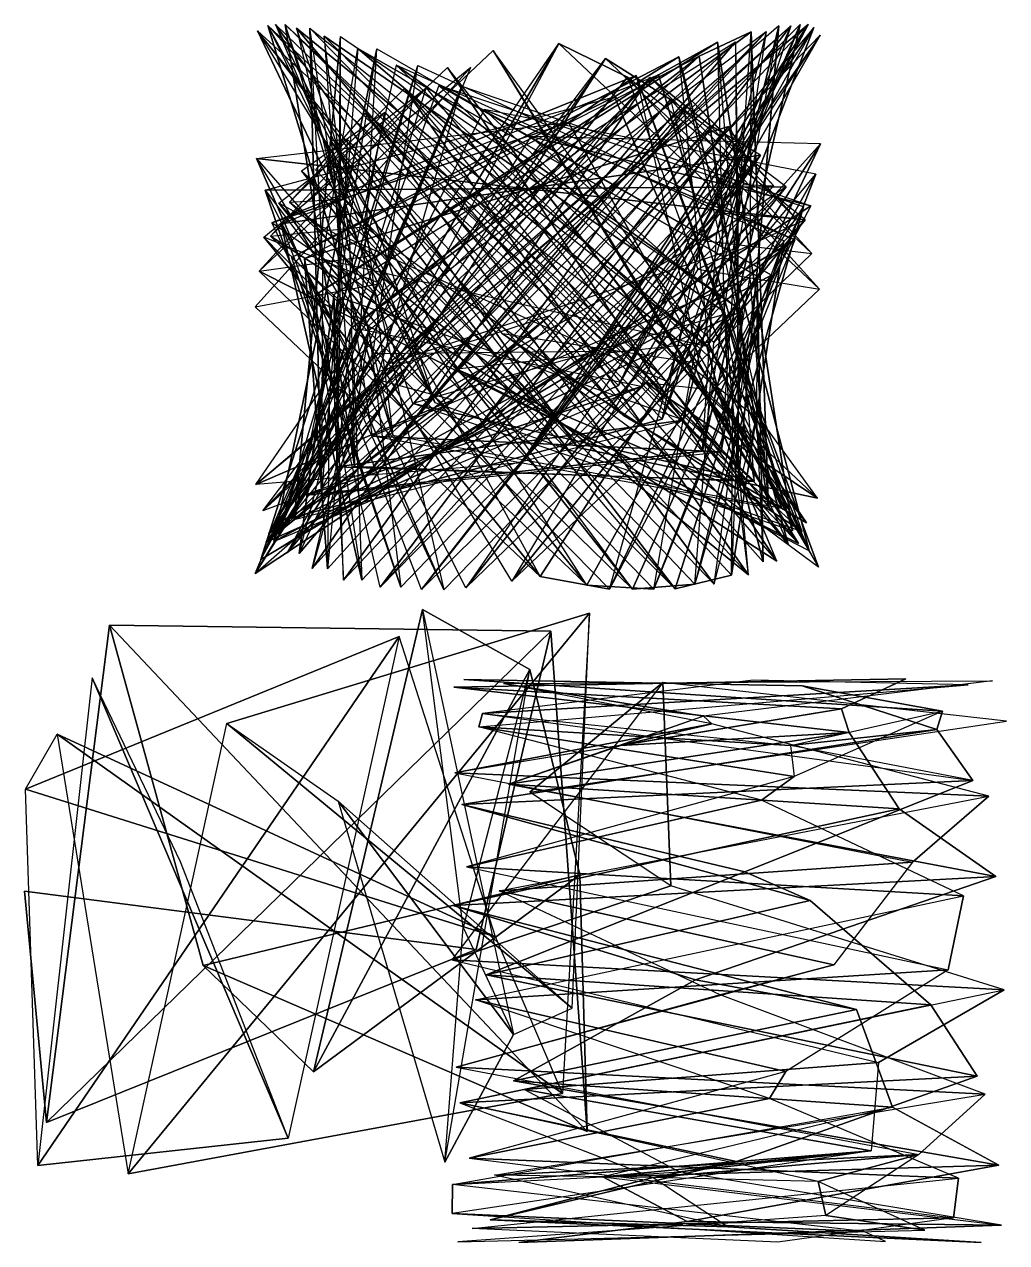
# Model space of a CAD drawing. Header units: metres. Extents: x -333 to 305, y -241 to 270.
# Drawn here: x 54.2 to 200.1, y 88.6 to 269.6 of the extents above; entities that cross this region are included whole.
import ezdxf

# ---------------------------------------------------------------- set-up
doc = ezdxf.new("R2010")
doc.units = ezdxf.units.M

msp = doc.modelspace()

# ---------------------------------------------------------------- linework, layer by layer
for p, q in [((125.24695, 223.6529, -400.6922), (88.848724, 268.68954, -399.6922)), ((88.848724, 268.68954, -399.6922), (136.39972, 206.74423, -398.6922)), ((118.414276, 218.40207, -380.6922), (90.348145, 269.4813, -379.6922)), ((90.348145, 269.4813, -379.6922), (143.20743, 211.51459, -378.6922)), ((146.40292, 216.3937, -397.6922), (91.4823, 269.6087, -398.6922)), ((91.4823, 269.6087, -398.6922), (115.19992, 213.44702, -399.6922)), ((111.91394, 213.29987, -360.6922), (92.95694, 269.60257, -359.6922)), ((92.95694, 269.60257, -359.6922), (149.66434, 216.54453, -358.6922)), ((152.62, 221.59366, -377.6922), (94.60513, 269.07703, -378.6922)), ((94.60513, 269.07703, -378.6922), (108.92865, 208.56897, -379.6922)), ((105.92905, 208.42856, -340.6922), (96.60297, 269.05106, -339.6922)), ((96.60297, 269.05106, -339.6922), (155.58856, 221.75232, -338.6922)), ((162.16754, 268.5258, -341.6922), (102.65332, 224.39499, -342.6922)), ((105.441376, 224.23517, -367.6922), (164.4068, 268.5621, -368.6922)), ((166.29779, 269.41068, -349.6922), (108.250916, 219.12823, -348.6922)), ((111.37506, 218.97382, -387.6922), (168.03937, 269.42725, -388.6922)), ((169.43607, 269.62616, -369.6922), (114.46417, 214.00162, -368.6922)), ((117.83682, 213.84888, -407.6922), (170.63351, 269.62222, -408.6922)), ((171.49728, 269.16873, -389.6922), (121.11777, 209.0928, -388.6922)), ((172.4245, 268.04572, -409.6922), (128.03128, 204.48041, -408.6922)), ((132.22421, 226.3074, -410.6922), (172.4245, 268.04572, -409.6922)), ((139.15314, 221.01389, -390.6922), (171.49728, 269.16873, -389.6922)), ((170.63351, 269.62222, -408.6922), (142.44846, 215.98367, -409.6922)), ((145.84222, 215.82605, -370.6922), (169.43607, 269.62616, -369.6922)), ((168.03937, 269.42725, -388.6922), (148.95343, 210.97229, -389.6922)), ((152.10544, 210.82996, -350.6922), (166.29779, 269.41068, -349.6922)), ((164.4068, 268.5621, -368.6922), (154.9455, 206.23972, -369.6922)), ((157.77289, 206.10193, -340.6922), (162.16754, 268.5258, -341.6922)), ((88.56995, 201.2608, -407.6922), (133.62003, 266.7772, -406.6922)), ((157.1665, 266.98566, -361.6922), (97.82489, 229.71118, -362.6922)), ((158.2273, 226.89288, -357.6922), (98.72229, 267.88208, -358.6922)), ((98.72229, 267.88208, -358.6922), (103.25308, 203.99408, -359.6922)), ((100.1998, 229.55362, -347.6922), (159.83624, 267.04053, -348.6922)), ((100.62164, 203.86386, -350.6922), (101.185455, 267.83667, -351.6922)), ((101.185455, 267.83667, -351.6922), (160.81967, 227.05063, -352.6922)), ((133.62003, 266.7772, -406.6922), (172.33148, 230.2951, -405.6922)), ((162.68463, 201.719, -360.6922), (157.1665, 266.98566, -361.6922)), ((159.83624, 267.04053, -348.6922), (160.26703, 201.84332, -349.6922)), ((123.86273, 265.73428, -396.6922), (89.057434, 232.9425, -395.6922)), ((89.61224, 197.34271, -387.6922), (140.5162, 264.53882, -386.6922)), ((151.4198, 264.81497, -381.6922), (93.89914, 234.99664, -382.6922)), ((95.79523, 234.83878, -343.6922), (154.45401, 264.8881, -342.6922)), ((96.13959, 199.67819, -370.6922), (106.57773, 265.97665, -371.6922)), ((103.71597, 266.04184, -338.6922), (98.33179, 199.79803, -339.6922)), ((163.06906, 232.20407, -337.6922), (103.71597, 266.04184, -338.6922)), ((106.57773, 265.97665, -371.6922), (165.21198, 232.3634, -372.6922)), ((172.00641, 199.24518, -397.6922), (123.86273, 265.73428, -396.6922)), ((140.5162, 264.53882, -386.6922), (171.17438, 235.56955, -385.6922)), ((166.70596, 197.7514, -380.6922), (151.4198, 264.81497, -381.6922)), ((154.45401, 264.8881, -342.6922), (164.7594, 197.86246, -341.6922)), ((120.529755, 263.2767, -415.6922), (88.47687, 227.63708, -415.6922)), ((89.75598, 238.00888, -414.6922), (120.529755, 263.2767, -415.6922)), ((117.08185, 263.195, -376.6922), (90.78302, 238.1629, -375.6922)), ((92.60458, 195.94437, -390.6922), (112.63071, 263.50568, -391.6922)), ((109.448364, 263.58615, -352.6922), (94.2959, 196.0481, -351.6922)), ((167.00784, 237.44208, -353.6922), (109.448364, 263.58615, -352.6922)), ((112.63071, 263.50568, -391.6922), (168.64401, 237.5954, -392.6922)), ((170.39368, 195.56177, -377.6922), (117.08185, 263.195, -376.6922)), ((143.78186, 261.80093, -405.6922), (90.52905, 194.0057, -406.6922)), ((145.1005, 262.05002, -401.6922), (90.98285, 240.15918, -402.6922)), ((91.78424, 193.9107, -367.6922), (147.13599, 261.7097, -366.6922)), ((92.34946, 240.0073, -363.6922), (148.40778, 262.13947, -362.6922)), ((170.20163, 240.56534, -404.6922), (143.78186, 261.80093, -405.6922)), ((169.72574, 194.26273, -400.6922), (145.1005, 262.05002, -401.6922)), ((147.13599, 261.7097, -366.6922), (168.89221, 240.71777, -365.6922)), ((148.40778, 262.13947, -362.6922), (168.30579, 194.3595, -361.6922)), ((89.95773, 244.97888, -383.6922), (141.86813, 258.83737, -382.6922)), ((90.12094, 192.71503, -410.6922), (119.17703, 260.453, -411.6922)), ((115.76306, 260.5544, -372.6922), (91.2619, 192.80435, -371.6922)), ((92.023254, 243.06512, -394.6922), (113.90613, 260.1886, -395.6922)), ((110.672424, 260.08624, -356.6922), (93.60599, 243.21649, -355.6922)), ((167.67743, 192.39334, -357.6922), (110.672424, 260.08624, -356.6922)), ((113.90613, 260.1886, -395.6922), (169.20633, 192.48288, -396.6922)), ((169.93631, 242.52295, -373.6922), (115.76306, 260.5544, -372.6922)), ((119.17703, 260.453, -411.6922), (171.02087, 242.67273, -412.6922)), ((141.86813, 258.83737, -382.6922), (170.8064, 191.38824, -381.6922)), ((150.2009, 258.4426, -385.6922), (93.23233, 191.09811, -386.6922)), ((95.02591, 191.01932, -347.6922), (153.29291, 258.3334, -346.6922)), ((167.39313, 245.50784, -384.6922), (150.2009, 258.4426, -385.6922)), ((153.29291, 258.3334, -346.6922), (165.54803, 245.65509, -345.6922)), ((122.48581, 256.99472, -392.6922), (89.31201, 190.11853, -391.6922)), ((95.35358, 247.87885, -374.6922), (107.7406, 256.57294, -375.6922)), ((104.80829, 256.45654, -336.6922), (97.44824, 248.0169, -335.6922)), ((163.93277, 189.7891, -337.6922), (104.80829, 256.45654, -336.6922)), ((107.7406, 256.57294, -375.6922), (165.97864, 189.85886, -376.6922)), ((171.77475, 247.36526, -393.6922), (122.48581, 256.99472, -392.6922)), ((88.68619, 249.67282, -403.6922), (135.01239, 255.03503, -402.6922)), ((156.0682, 254.58911, -365.6922), (96.96213, 188.7735, -366.6922)), ((99.24765, 188.71301, -343.6922), (158.82028, 254.46594, -344.6922)), ((135.01239, 255.03503, -402.6922), (172.19208, 188.99905, -401.6922)), ((163.56406, 250.16858, -364.6922), (156.0682, 254.58911, -365.6922)), ((158.82028, 254.46594, -344.6922), (161.23428, 250.30588, -345.6922)), ((129.42828, 252.96518, -412.6922), (88.50015, 188.0343, -411.6922)), ((99.65314, 252.36581, -354.6922), (102.20361, 252.49728, -355.6922)), ((159.26132, 187.79285, -353.6922), (99.65314, 252.36581, -354.6922)), ((102.20361, 252.49728, -355.6922), (161.7695, 187.84384, -356.6922)), ((172.47104, 251.89166, -413.6922), (129.42828, 252.96518, -412.6922)), ((130.82645, 187.6113, -414.6922), (172.47104, 251.89166, -413.6922)), ((161.23428, 250.30588, -345.6922), (101.62149, 187.0723, -346.6922)), ((104.33273, 187.03168, -363.6922), (163.56406, 250.16858, -364.6922)), ((126.63699, 186.88608, -404.6922), (88.68619, 249.67282, -403.6922)), ((97.44824, 248.0169, -335.6922), (156.69525, 186.46487, -336.6922)), ((153.79993, 186.4335, -373.6922), (95.35358, 247.87885, -374.6922)), ((137.7811, 186.32431, -394.6922), (171.77475, 247.36526, -393.6922)), ((119.7601, 185.92822, -384.6922), (89.95773, 244.97888, -383.6922)), ((165.54803, 245.65509, -345.6922), (107.07703, 186.02206, -344.6922)), ((110.140594, 186.00107, -383.6922), (167.39313, 245.50784, -384.6922)), ((147.68771, 185.73523, -393.6922), (92.023254, 243.06512, -394.6922)), ((93.60599, 243.21649, -355.6922), (150.89731, 185.74649, -354.6922)), ((171.02087, 242.67273, -412.6922), (141.1018, 185.70859, -413.6922)), ((144.53262, 185.6994, -374.6922), (169.93631, 242.52295, -373.6922)), ((90.98285, 240.15918, -402.6922), (116.51062, 185.63763, -403.6922)), ((113.17828, 185.63873, -364.6922), (92.34946, 240.0073, -363.6922)), ((168.89221, 240.71777, -365.6922), (113.17828, 185.63873, -364.6922)), ((116.51062, 185.63763, -403.6922), (170.20163, 240.56534, -404.6922)), ((141.1018, 185.70859, -413.6922), (89.75598, 238.00888, -414.6922)), ((90.78302, 238.1629, -375.6922), (144.53262, 185.6994, -374.6922)), ((168.64401, 237.5954, -392.6922), (147.68771, 185.73523, -393.6922)), ((150.89731, 185.74649, -354.6922), (167.00784, 237.44208, -353.6922)), ((171.17438, 235.56955, -385.6922), (119.7601, 185.92822, -384.6922)), ((93.89914, 234.99664, -382.6922), (110.140594, 186.00107, -383.6922)), ((107.07703, 186.02206, -344.6922), (95.79523, 234.83878, -343.6922)), ((89.057434, 232.9425, -395.6922), (137.7811, 186.32431, -394.6922)), ((165.21198, 232.3634, -372.6922), (153.79993, 186.4335, -373.6922)), ((156.69525, 186.46487, -336.6922), (163.06906, 232.20407, -337.6922)), ((172.33148, 230.2951, -405.6922), (126.63699, 186.88608, -404.6922)), ((97.82489, 229.71118, -362.6922), (104.33273, 187.03168, -363.6922)), ((101.62149, 187.0723, -346.6922), (100.1998, 229.55362, -347.6922)), ((88.47687, 227.63708, -415.6922), (130.82645, 187.6113, -414.6922)), ((88.50015, 188.0343, -411.6922), (132.22421, 226.3074, -410.6922)), ((161.7695, 187.84384, -356.6922), (158.2273, 226.89288, -357.6922)), ((160.81967, 227.05063, -352.6922), (159.26132, 187.79285, -353.6922)), ((96.96213, 188.7735, -366.6922), (105.441376, 224.23517, -367.6922)), ((102.65332, 224.39499, -342.6922), (99.24765, 188.71301, -343.6922)), ((172.19208, 188.99905, -401.6922), (125.24695, 223.6529, -400.6922)), ((89.31201, 190.11853, -391.6922), (139.15314, 221.01389, -390.6922)), ((165.97864, 189.85886, -376.6922), (152.62, 221.59366, -377.6922)), ((155.58856, 221.75232, -338.6922), (163.93277, 189.7891, -337.6922)), ((108.250916, 219.12823, -348.6922), (95.02591, 191.01932, -347.6922)), ((93.23233, 191.09811, -386.6922), (111.37506, 218.97382, -387.6922)), ((170.8064, 191.38824, -381.6922), (118.414276, 218.40207, -380.6922)), ((142.44846, 215.98367, -409.6922), (90.12094, 192.71503, -410.6922)), ((91.2619, 192.80435, -371.6922), (145.84222, 215.82605, -370.6922)), ((169.20633, 192.48288, -396.6922), (146.40292, 216.3937, -397.6922)), ((149.66434, 216.54453, -358.6922), (167.67743, 192.39334, -357.6922)), ((90.52905, 194.0057, -406.6922), (117.83682, 213.84888, -407.6922)), ((114.46417, 214.00162, -368.6922), (91.78424, 193.9107, -367.6922)), ((168.30579, 194.3595, -361.6922), (111.91394, 213.29987, -360.6922)), ((115.19992, 213.44702, -399.6922), (169.72574, 194.26273, -400.6922)), ((148.95343, 210.97229, -389.6922), (92.60458, 195.94437, -390.6922)), ((94.2959, 196.0481, -351.6922), (152.10544, 210.82996, -350.6922)), ((143.20743, 211.51459, -378.6922), (170.39368, 195.56177, -377.6922)), ((121.11777, 209.0928, -388.6922), (89.61224, 197.34271, -387.6922)), ((164.7594, 197.86246, -341.6922), (105.92905, 208.42856, -340.6922)), ((108.92865, 208.56897, -379.6922), (166.70596, 197.7514, -380.6922)), ((136.39972, 206.74423, -398.6922), (172.00641, 199.24518, -397.6922)), ((154.9455, 206.23972, -369.6922), (96.13959, 199.67819, -370.6922)), ((98.33179, 199.79803, -339.6922), (157.77289, 206.10193, -340.6922)), ((128.03128, 204.48041, -408.6922), (88.56995, 201.2608, -407.6922)), ((160.26703, 201.84332, -349.6922), (100.62164, 203.86386, -350.6922)), ((103.25308, 203.99408, -359.6922), (162.68463, 201.719, -360.6922)), ((97.1261, 114.01355, -391.6922), (113.33676, 182.70828, -385.6922)), ((113.33676, 182.70828, -385.6922), (126.86493, 119.56711, -379.6922)), ((138.15607, 182.13062, -367.6922), (134.1521, 110.80615, -361.6922)), ((135.59314, 123.4375, -373.6922), (138.15607, 182.13062, -367.6922)), ((57.483704, 106.472015, -409.6922), (66.82895, 180.34927, -403.6922)), ((66.82895, 180.34927, -403.6922), (80.77066, 129.81961, -397.6922)), ((132.41455, 179.4588, -405.6922), (121.334564, 132.17667, -411.6922)), ((137.82751, 105.13397, -399.6922), (132.41455, 179.4588, -405.6922)), ((109.88101, 178.65646, -349.6922), (93.41095, 104.15454, -343.6922)), ((124.208374, 134.082, -355.6922), (109.88101, 178.65646, -349.6922)), ((116.65723, 100.582886, -381.6922), (129.28061, 173.76776, -387.6922)), ((129.28061, 173.76776, -387.6922), (136.72516, 143.27277, -393.6922)), ((64.290344, 172.5303, -339.6922), (56.19629, 100.075714, -345.6922)), ((77.37924, 145.20352, -337.6922), (64.290344, 172.5303, -339.6922)), ((118.007904, 171.1549, -391.6922), (185.1507, 172.38266, -389.6922)), ((169.7362, 171.34286, -357.6922), (119.50549, 172.2976, -355.6922)), ((119.50549, 172.2976, -355.6922), (190.59778, 167.59186, -353.6922)), ((162.45792, 172.1997, -349.6922), (122.23901, 167.23444, -351.6922)), ((125.39957, 171.68057, -381.6922), (198.0174, 172.08887, -383.6922)), ((198.0174, 172.08887, -383.6922), (155.09671, 166.8656, -385.6922)), ((194.41742, 171.51782, -347.6922), (162.45792, 172.1997, -349.6922)), ((185.1507, 172.38266, -389.6922), (175.57434, 167.93808, -387.6922)), ((149.06226, 171.83041, -415.6922), (117.72061, 130.61801, -415.6922)), ((176.70544, 164.42224, -393.6922), (118.007904, 171.1549, -391.6922)), ((121.70032, 165.28134, -345.6922), (194.41742, 171.51782, -347.6922)), ((156.32065, 165.69598, -379.6922), (125.39957, 171.68057, -381.6922)), ((200.12164, 166.09686, -413.6922), (149.06226, 171.83041, -415.6922)), ((189.75201, 164.85806, -359.6922), (169.7362, 171.34286, -357.6922)), ((175.57434, 167.93808, -387.6922), (118.16922, 158.42563, -385.6922)), ((122.23901, 167.23444, -351.6922), (195.094, 157.29431, -353.6922)), ((155.09671, 166.8656, -385.6922), (126.122925, 156.71753, -387.6922)), ((190.59778, 167.59186, -353.6922), (168.53922, 157.86572, -351.6922)), ((69.59836, 98.85675, -363.6922), (84.28522, 165.7659, -369.6922)), ((84.28522, 165.7659, -369.6922), (100.833984, 154.19608, -375.6922)), ((119.16815, 153.72174, -361.6922), (189.75201, 164.85806, -359.6922)), ((163.68356, 154.33939, -343.6922), (121.70032, 165.28134, -345.6922)), ((129.2977, 155.548, -411.6922), (200.12164, 166.09686, -413.6922)), ((197.49622, 154.94958, -377.6922), (156.32065, 165.69598, -379.6922)), ((54.36145, 156.0156, -351.6922), (59.074707, 164.18057, -357.6922)), ((59.074707, 164.18057, -357.6922), (69.59836, 98.85675, -363.6922)), ((184.16238, 153.09848, -395.6922), (176.70544, 164.42224, -393.6922)), ((118.16922, 158.42563, -385.6922), (186.11777, 145.13696, -383.6922)), ((168.53922, 157.86572, -351.6922), (119.876526, 144.43723, -349.6922)), ((56.19629, 100.075714, -345.6922), (54.36145, 156.0156, -351.6922)), ((126.122925, 156.71753, -387.6922), (198.50574, 143.02866, -389.6922)), ((195.094, 157.29431, -353.6922), (161.23505, 143.73499, -355.6922)), ((100.833984, 154.19608, -375.6922), (116.65723, 100.582886, -381.6922)), ((124.708466, 140.8948, -375.6922), (197.49622, 154.94958, -377.6922)), ((150.25601, 141.61203, -409.6922), (129.2977, 155.548, -411.6922)), ((193.7113, 140.17188, -341.6922), (163.68356, 154.33939, -343.6922)), ((117.882324, 138.72137, -397.6922), (184.16238, 153.09848, -395.6922)), ((170.9259, 139.44849, -363.6922), (119.16815, 153.72174, -361.6922)), ((93.41095, 104.15454, -343.6922), (77.37924, 145.20352, -337.6922)), ((186.11777, 145.13696, -383.6922), (174.43085, 129.87537, -381.6922)), ((119.876526, 144.43723, -349.6922), (191.41626, 129.13297, -347.6922)), ((161.23505, 143.73499, -355.6922), (122.80856, 128.39227, -357.6922)), ((136.72516, 143.27277, -393.6922), (137.82751, 105.13397, -399.6922)), ((198.50574, 143.02866, -389.6922), (153.8818, 127.64975, -391.6922)), ((199.76984, 126.18555, -407.6922), (150.25601, 141.61203, -409.6922)), ((54.197174, 140.84555, -415.6922), (57.483704, 106.472015, -409.6922)), ((121.334564, 132.17667, -411.6922), (54.197174, 140.84555, -415.6922)), ((121.194244, 124.709015, -339.6922), (193.7113, 140.17188, -341.6922)), ((157.54495, 125.44647, -373.6922), (124.708466, 140.8948, -375.6922)), ((188.87875, 123.97592, -365.6922), (170.9259, 139.44849, -363.6922)), ((177.82199, 123.24399, -399.6922), (117.882324, 138.72137, -397.6922)), ((134.1521, 110.80615, -361.6922), (124.208374, 134.082, -355.6922)), ((117.72061, 130.61801, -415.6922), (181.07431, 115.40518, -413.6922)), ((80.77066, 129.81961, -397.6922), (97.1261, 114.01355, -391.6922)), ((174.43085, 129.87537, -381.6922), (118.36624, 114.71582, -379.6922)), ((191.41626, 129.13297, -347.6922), (167.3334, 114.030365, -345.6922)), ((122.80856, 128.39227, -357.6922), (195.74164, 113.35184, -359.6922)), ((153.8818, 127.64975, -391.6922), (126.87506, 112.67871, -393.6922)), ((128.45972, 111.35626, -405.6922), (199.76984, 126.18555, -407.6922)), ((196.94385, 110.70044, -371.6922), (157.54495, 125.44647, -373.6922)), ((118.865814, 109.40546, -367.6922), (188.87875, 123.97592, -365.6922)), ((164.90579, 110.05084, -337.6922), (121.194244, 124.709015, -339.6922)), ((126.86493, 119.56711, -379.6922), (135.59314, 123.4375, -373.6922)), ((183.1529, 108.768616, -401.6922), (177.82199, 123.24399, -399.6922)), ((118.36624, 114.71582, -379.6922), (187.06271, 101.71484, -377.6922)), ((181.07431, 115.40518, -413.6922), (180.00726, 102.25836, -411.6922)), ((167.3334, 114.030365, -345.6922), (120.283325, 101.18143, -343.6922)), ((126.87506, 112.67871, -393.6922), (198.96088, 100.13968, -395.6922)), ((195.74164, 113.35184, -359.6922), (160.00577, 100.65811, -361.6922)), ((124.0444, 98.659424, -369.6922), (196.94385, 110.70044, -371.6922)), ((151.45789, 99.147125, -403.6922), (128.45972, 111.35626, -405.6922)), ((117.79248, 97.259796, -403.6922), (183.1529, 108.768616, -401.6922)), ((172.10474, 97.71582, -369.6922), (118.865814, 109.40546, -367.6922)), ((192.97455, 98.18338, -335.6922), (164.90579, 110.05084, -337.6922)), ((180.00726, 102.25836, -411.6922), (117.73859, 92.96295, -409.6922)), ((187.06271, 101.71484, -377.6922), (173.27298, 92.63977, -375.6922)), ((120.283325, 101.18143, -343.6922), (192.20935, 92.32858, -341.6922)), ((160.00577, 100.65811, -361.6922), (123.41092, 92.02988, -363.6922)), ((198.96088, 100.13968, -395.6922), (152.66681, 91.74222, -397.6922)), ((120.72214, 90.72043, -337.6922), (192.97455, 98.18338, -335.6922)), ((158.77368, 90.95953, -367.6922), (124.0444, 98.659424, -369.6922)), ((199.38232, 91.20978, -401.6922), (151.45789, 99.147125, -403.6922)), ((178.92276, 90.28168, -405.6922), (117.79248, 97.259796, -403.6922)), ((187.98328, 90.495026, -371.6922), (172.10474, 97.71582, -369.6922)), ((117.73859, 92.96295, -409.6922), (182.12308, 88.78143, -407.6922)), ((173.27298, 92.63977, -375.6922), (118.598206, 88.722595, -373.6922)), ((192.20935, 92.32858, -341.6922), (166.12106, 88.6767, -339.6922)), ((166.12106, 88.6767, -339.6922), (120.72214, 90.72043, -337.6922)), ((123.41092, 92.02988, -363.6922), (196.35846, 88.64404, -365.6922)), ((152.66681, 91.74222, -397.6922), (127.65866, 88.62448, -399.6922)), ((127.65866, 88.62448, -399.6922), (199.38232, 91.20978, -401.6922)), ((196.35846, 88.64404, -365.6922), (158.77368, 90.95953, -367.6922)), ((118.598206, 88.722595, -373.6922), (187.98328, 90.495026, -371.6922)), ((182.12308, 88.78143, -407.6922), (178.92276, 90.28168, -405.6922))]:
    msp.add_line(p, q)
for points in [[(88.56995, 201.2608, -407.6922), (170.63351, 269.62222, -408.6922), (128.03128, 204.48041, -408.6922), (128.03139, 204.48051, -408.6921)], [(170.63351, 269.62222, -408.6922), (88.56995, 201.2608, -407.6922), (117.83682, 213.84888, -407.6922), (117.83692, 213.84898, -407.6921)], [(106.43048, 239.99905, -399.32245), (115.19992, 213.44702, -399.6922), (88.848724, 268.68954, -399.6922), (88.84882, 268.68964, -399.6921)], [(88.848724, 268.68954, -399.6922), (169.72574, 194.26273, -400.6922), (125.24695, 223.6529, -400.6922), (125.24705, 223.653, -400.6921)], [(169.72574, 194.26273, -400.6922), (88.848724, 268.68954, -399.6922), (115.19992, 213.44702, -399.6922), (115.20002, 213.44713, -399.6921)], [(89.61224, 197.34271, -387.6922), (168.03937, 269.42725, -388.6922), (121.11777, 209.0928, -388.6922), (121.11787, 209.09291, -388.6921)], [(168.03937, 269.42725, -388.6922), (89.61224, 197.34271, -387.6922), (111.37506, 218.97382, -387.6922), (111.37516, 218.97392, -387.6921)], [(104.967255, 239.37659, -379.41562), (108.92865, 208.56897, -379.6922), (90.348145, 269.4813, -379.6922), (90.34824, 269.48138, -379.6921)], [(90.348145, 269.4813, -379.6922), (166.70596, 197.7514, -380.6922), (118.414276, 218.40207, -380.6922), (118.414375, 218.40218, -380.6921)], [(166.70596, 197.7514, -380.6922), (90.348145, 269.4813, -379.6922), (108.92865, 208.56897, -379.6922), (108.92875, 208.56908, -379.6921)], [(146.40292, 216.3937, -397.6922), (136.39972, 206.74423, -398.6922), (91.4823, 269.6087, -398.6922), (91.4824, 269.6088, -398.6921)], [(106.43048, 239.99905, -399.32245), (91.4823, 269.6087, -398.6922), (136.39972, 206.74423, -398.6922), (136.39983, 206.74434, -398.6921)], [(91.78424, 193.9107, -367.6922), (164.4068, 268.5621, -368.6922), (114.46417, 214.00162, -368.6922), (114.46427, 214.00172, -368.6921)], [(164.4068, 268.5621, -368.6922), (91.78424, 193.9107, -367.6922), (105.441376, 224.23517, -367.6922), (105.441475, 224.23528, -367.6921)], [(102.4913, 237.70874, -359.52408), (103.25308, 203.99408, -359.6922), (92.95694, 269.60257, -359.6922), (92.95704, 269.60266, -359.6921)], [(92.95694, 269.60257, -359.6922), (162.68463, 201.719, -360.6922), (111.91394, 213.29987, -360.6922), (111.91404, 213.29997, -360.6921)], [(162.68463, 201.719, -360.6922), (92.95694, 269.60257, -359.6922), (103.25308, 203.99408, -359.6922), (103.25318, 203.99419, -359.6921)], [(152.62, 221.59366, -377.6922), (143.20743, 211.51459, -378.6922), (94.60513, 269.07703, -378.6922), (94.60523, 269.07712, -378.6921)], [(104.967255, 239.37659, -379.41562), (94.60513, 269.07703, -378.6922), (143.20743, 211.51459, -378.6922), (143.20753, 211.5147, -378.6921)], [(98.50546, 234.73007, -339.65994), (98.33179, 199.79803, -339.6922), (96.60297, 269.05106, -339.6922), (96.603065, 269.05115, -339.6921)], [(96.60297, 269.05106, -339.6922), (157.77289, 206.10193, -340.6922), (105.92905, 208.42856, -340.6922), (105.929146, 208.42867, -340.6921)], [(157.77289, 206.10193, -340.6922), (96.60297, 269.05106, -339.6922), (98.33179, 199.79803, -339.6922), (98.33189, 199.79814, -339.6921)], [(162.16754, 268.5258, -341.6922), (154.45401, 264.8881, -342.6922), (102.65332, 224.39499, -342.6922), (102.65342, 224.3951, -342.6921)], [(157.07327, 238.6861, -369.46732), (114.46417, 214.00162, -368.6922), (164.4068, 268.5621, -368.6922), (164.4069, 268.5622, -368.6921)], [(155.14746, 239.8075, -389.36768), (121.11777, 209.0928, -388.6922), (168.03937, 269.42725, -388.6922), (168.03947, 269.42734, -388.6921)], [(154.08936, 239.96472, -409.27917), (128.03128, 204.48041, -408.6922), (170.63351, 269.62222, -408.6922), (170.63362, 269.6223, -408.6921)], [(132.22421, 226.3074, -410.6922), (142.44846, 215.98367, -409.6922), (172.4245, 268.04572, -409.6922), (172.4246, 268.0458, -409.6921)], [(139.15314, 221.01389, -390.6922), (148.95343, 210.97229, -389.6922), (171.49728, 269.16873, -389.6922), (171.49739, 269.16882, -389.6921)], [(154.08936, 239.96472, -409.27917), (172.4245, 268.04572, -409.6922), (142.44846, 215.98367, -409.6922), (142.44856, 215.98378, -409.6921)], [(145.84222, 215.82605, -370.6922), (154.9455, 206.23972, -369.6922), (169.43607, 269.62616, -369.6922), (169.43617, 269.62625, -369.6921)], [(155.14746, 239.8075, -389.36768), (171.49728, 269.16873, -389.6922), (148.95343, 210.97229, -389.6922), (148.95354, 210.9724, -389.6921)], [(152.10544, 210.82996, -350.6922), (160.26703, 201.84332, -349.6922), (166.29779, 269.41068, -349.6922), (166.2979, 269.41077, -349.6921)], [(154.45401, 264.8881, -342.6922), (162.16754, 268.5258, -341.6922), (164.7594, 197.86246, -341.6922), (164.7595, 197.86256, -341.6921)], [(157.07327, 238.6861, -369.46732), (169.43607, 269.62616, -369.6922), (154.9455, 206.23972, -369.6922), (154.9456, 206.23982, -369.6921)], [(160.22195, 236.4076, -349.58752), (166.29779, 269.41068, -349.6922), (160.26703, 201.84332, -349.6922), (160.26714, 201.84343, -349.6921)], [(161.95828, 231.95956, -341.6446), (164.7594, 197.86246, -341.6922), (162.16754, 268.5258, -341.6922), (162.16765, 268.52588, -341.6921)], [(106.791534, 216.79166, -407.28772), (90.52905, 194.0057, -406.6922), (133.62003, 266.7772, -406.6922), (133.62013, 266.77728, -406.6921)], [(143.78186, 261.80093, -405.6922), (133.62003, 266.7772, -406.6922), (90.52905, 194.0057, -406.6922), (90.52915, 194.00581, -406.6921)], [(160.81967, 227.05063, -352.6922), (94.2959, 196.0481, -351.6922), (101.185455, 267.83667, -351.6922), (101.185555, 267.83676, -351.6921)], [(101.1189, 229.03949, -351.57416), (101.185455, 267.83667, -351.6922), (94.2959, 196.0481, -351.6922), (94.296, 196.0482, -351.6921)], [(95.02591, 191.01932, -347.6922), (159.83624, 267.04053, -348.6922), (108.250916, 219.12823, -348.6922), (108.251015, 219.12834, -348.6921)], [(159.83624, 267.04053, -348.6922), (95.02591, 191.01932, -347.6922), (100.1998, 229.55362, -347.6922), (100.1999, 229.55373, -347.6921)], [(157.1665, 266.98566, -361.6922), (148.40778, 262.13947, -362.6922), (97.82489, 229.71118, -362.6922), (97.82499, 229.71129, -362.6921)], [(158.2273, 226.89288, -357.6922), (149.66434, 216.54453, -358.6922), (98.72229, 267.88208, -358.6922), (98.72239, 267.88217, -358.6921)], [(102.4913, 237.70874, -359.52408), (98.72229, 267.88208, -358.6922), (149.66434, 216.54453, -358.6922), (149.66444, 216.54463, -358.6921)], [(160.22195, 236.4076, -349.58752), (108.250916, 219.12823, -348.6922), (159.83624, 267.04053, -348.6922), (159.83635, 267.04062, -348.6921)], [(133.62003, 266.7772, -406.6922), (143.78186, 261.80093, -405.6922), (172.33148, 230.2951, -405.6922), (172.33159, 230.29521, -405.6921)], [(148.40778, 262.13947, -362.6922), (157.1665, 266.98566, -361.6922), (168.30579, 194.3595, -361.6922), (168.3059, 194.3596, -361.6921)], [(158.15936, 226.50491, -361.51227), (168.30579, 194.3595, -361.6922), (157.1665, 266.98566, -361.6922), (157.16661, 266.98575, -361.6921)], [(89.057434, 232.9425, -395.6922), (169.20633, 192.48288, -396.6922), (123.86273, 265.73428, -396.6922), (123.86283, 265.73438, -396.6921)], [(165.21198, 232.3634, -372.6922), (91.2619, 192.80435, -371.6922), (106.57773, 265.97665, -371.6922), (106.57783, 265.97675, -371.6921)], [(104.1189, 224.29333, -371.45663), (106.57773, 265.97665, -371.6922), (91.2619, 192.80435, -371.6922), (91.262, 192.80446, -371.6921)], [(105.65668, 214.35498, -387.377), (93.23233, 191.09811, -386.6922), (140.5162, 264.53882, -386.6922), (140.51631, 264.5389, -386.6921)], [(150.2009, 258.4426, -385.6922), (140.5162, 264.53882, -386.6922), (93.23233, 191.09811, -386.6922), (93.23243, 191.09822, -386.6921)], [(151.4198, 264.81497, -381.6922), (141.86813, 258.83737, -382.6922), (93.89914, 234.99664, -382.6922), (93.89924, 234.99675, -382.6921)], [(98.50546, 234.73007, -339.65994), (103.71597, 266.04184, -338.6922), (155.58856, 221.75232, -338.6922), (155.58867, 221.75243, -338.6921)], [(99.46045, 213.82947, -343.6297), (102.65332, 224.39499, -342.6922), (154.45401, 264.8881, -342.6922), (154.45412, 264.88818, -342.6921)], [(163.06906, 232.20407, -337.6922), (155.58856, 221.75232, -338.6922), (103.71597, 266.04184, -338.6922), (103.71607, 266.04193, -338.6921)], [(154.63226, 215.50229, -397.33133), (123.86273, 265.73428, -396.6922), (169.20633, 192.48288, -396.6922), (169.20644, 192.48299, -396.6921)], [(140.5162, 264.53882, -386.6922), (150.2009, 258.4426, -385.6922), (171.17438, 235.56955, -385.6922), (171.17448, 235.56966, -385.6921)], [(141.86813, 258.83737, -382.6922), (151.4198, 264.81497, -381.6922), (170.8064, 191.38824, -381.6922), (170.8065, 191.38835, -381.6921)], [(155.79858, 222.36545, -381.40576), (170.8064, 191.38824, -381.6922), (151.4198, 264.81497, -381.6922), (151.4199, 264.81506, -381.6921)], [(107.040375, 231.14648, -415.25385), (120.529755, 263.2767, -415.6922), (88.47687, 227.63708, -415.6922), (88.47697, 227.63719, -415.6921)], [(168.64401, 237.5954, -392.6922), (89.31201, 190.11853, -391.6922), (112.63071, 263.50568, -391.6922), (112.630806, 263.50577, -391.6921)], [(105.94684, 220.69333, -391.35843), (112.63071, 263.50568, -391.6922), (89.31201, 190.11853, -391.6922), (89.31211, 190.11864, -391.6921)], [(90.78302, 238.1629, -375.6922), (165.97864, 189.85886, -376.6922), (117.08185, 263.195, -376.6922), (117.08195, 263.1951, -376.6921)], [(94.2959, 196.0481, -351.6922), (160.81967, 227.05063, -352.6922), (109.448364, 263.58615, -352.6922), (109.44846, 263.58624, -352.6921)], [(159.46552, 216.90244, -353.56116), (109.448364, 263.58615, -352.6922), (160.81967, 227.05063, -352.6922), (160.81978, 227.05074, -352.6921)], [(156.18127, 213.3628, -377.4256), (117.08185, 263.195, -376.6922), (165.97864, 189.85886, -376.6922), (165.97874, 189.85896, -376.6921)], [(145.1005, 262.05002, -401.6922), (135.01239, 255.03503, -402.6922), (90.98285, 240.15918, -402.6922), (90.98295, 240.15929, -402.6921)], [(103.62717, 212.53235, -367.47824), (96.96213, 188.7735, -366.6922), (147.13599, 261.7097, -366.6922), (147.1361, 261.70978, -366.6921)], [(156.0682, 254.58911, -365.6922), (147.13599, 261.7097, -366.6922), (96.96213, 188.7735, -366.6922), (96.96223, 188.7736, -366.6921)], [(103.08627, 219.72617, -363.50067), (97.82489, 229.71118, -362.6922), (148.40778, 262.13947, -362.6922), (148.40788, 262.13956, -362.6921)], [(135.01239, 255.03503, -402.6922), (145.1005, 262.05002, -401.6922), (172.19208, 188.99905, -401.6922), (172.19218, 188.99916, -401.6921)], [(154.24127, 233.2518, -405.2963), (172.33148, 230.2951, -405.6922), (143.78186, 261.80093, -405.6922), (143.78197, 261.80103, -405.6921)], [(154.4219, 219.25351, -401.31366), (172.19208, 188.99905, -401.6922), (145.1005, 262.05002, -401.6922), (145.1006, 262.0501, -401.6921)], [(147.13599, 261.7097, -366.6922), (156.0682, 254.58911, -365.6922), (168.89221, 240.71777, -365.6922), (168.89232, 240.71788, -365.6921)], [(171.02087, 242.67273, -412.6922), (88.50015, 188.0343, -411.6922), (119.17703, 260.453, -411.6922), (119.17713, 260.4531, -411.6921)], [(106.92987, 218.03394, -411.2707), (119.17703, 260.453, -411.6922), (88.50015, 188.0343, -411.6922), (88.50025, 188.03441, -411.6921)], [(169.20633, 192.48288, -396.6922), (89.057434, 232.9425, -395.6922), (113.90613, 260.1886, -395.6922), (113.90623, 260.1887, -395.6921)], [(106.204834, 235.34918, -395.34027), (113.90613, 260.1886, -395.6922), (89.057434, 232.9425, -395.6922), (89.05753, 232.94261, -395.6921)], [(91.2619, 192.80435, -371.6922), (165.21198, 232.3634, -372.6922), (115.76306, 260.5544, -372.6922), (115.76316, 260.5545, -372.6921)], [(93.60599, 243.21649, -355.6922), (161.7695, 187.84384, -356.6922), (110.672424, 260.08624, -356.6922), (110.67252, 260.08633, -356.6921)], [(105.33075, 224.79694, -383.39606), (93.89914, 234.99664, -382.6922), (141.86813, 258.83737, -382.6922), (141.86824, 258.83746, -382.6921)], [(158.78015, 211.87848, -357.53613), (110.672424, 260.08624, -356.6922), (161.7695, 187.84384, -356.6922), (161.7696, 187.84395, -356.6921)], [(156.6077, 222.34665, -373.44617), (115.76306, 260.5544, -372.6922), (165.21198, 232.3634, -372.6922), (165.21208, 232.36351, -372.6921)], [(100.32919, 211.41656, -347.6012), (101.62149, 187.0723, -346.6922), (153.29291, 258.3334, -346.6922), (153.29301, 258.3335, -346.6921)], [(161.23428, 250.30588, -345.6922), (153.29291, 258.3334, -346.6922), (101.62149, 187.0723, -346.6922), (101.62159, 187.0724, -346.6921)], [(155.45667, 237.4411, -385.3865), (171.17438, 235.56955, -385.6922), (150.2009, 258.4426, -385.6922), (150.201, 258.4427, -385.6921)], [(153.29291, 258.3334, -346.6922), (161.23428, 250.30588, -345.6922), (165.54803, 245.65509, -345.6922), (165.54814, 245.6552, -345.6921)], [(89.31201, 190.11853, -391.6922), (168.64401, 237.5954, -392.6922), (122.48581, 256.99472, -392.6922), (122.48591, 256.9948, -392.6921)], [(165.97864, 189.85886, -376.6922), (90.78302, 238.1629, -375.6922), (107.7406, 256.57294, -375.6922), (107.7407, 256.57303, -375.6921)], [(104.564545, 239.52744, -375.4358), (107.7406, 256.57294, -375.6922), (90.78302, 238.1629, -375.6922), (90.78312, 238.16301, -375.6921)], [(156.69525, 186.46487, -336.6922), (104.80829, 256.45654, -336.6922), (97.44824, 248.0169, -335.6922), (97.44834, 248.01701, -335.6921)], [(156.69525, 186.46487, -336.6922), (162.96472, 211.16794, -337.67584), (104.80829, 256.45654, -336.6922), (104.80839, 256.45663, -336.6921)], [(154.87363, 227.09262, -393.3493), (122.48581, 256.99472, -392.6922), (168.64401, 237.5954, -392.6922), (168.64412, 237.5955, -392.6921)], [(106.62537, 229.24979, -403.30496), (90.98285, 240.15918, -402.6922), (135.01239, 255.03503, -402.6922), (135.0125, 255.03514, -402.6921)], [(95.79523, 234.83878, -343.6922), (158.82028, 254.46594, -344.6922), (107.07703, 186.02206, -344.6922), (107.077126, 186.02217, -344.6921)], [(158.82028, 254.46594, -344.6922), (95.79523, 234.83878, -343.6922), (99.24765, 188.71301, -343.6922), (99.24775, 188.71312, -343.6921)], [(161.04852, 245.84607, -345.61523), (107.07703, 186.02206, -344.6922), (158.82028, 254.46594, -344.6922), (158.82039, 254.46605, -344.6921)], [(157.58896, 241.6178, -365.48932), (168.89221, 240.71777, -365.6922), (156.0682, 254.58911, -365.6922), (156.06831, 254.58922, -365.6921)], [(88.50015, 188.0343, -411.6922), (171.02087, 242.67273, -412.6922), (129.42828, 252.96518, -412.6922), (129.42839, 252.96529, -412.6921)], [(161.7695, 187.84384, -356.6922), (93.60599, 243.21649, -355.6922), (102.20361, 252.49728, -355.6922), (102.20371, 252.49739, -355.6921)], [(101.83719, 243.71902, -355.54852), (102.20361, 252.49728, -355.6922), (93.60599, 243.21649, -355.6922), (93.60609, 243.2166, -355.6921)], [(159.26132, 187.79285, -353.6922), (150.89731, 185.74649, -354.6922), (99.65314, 252.36581, -354.6922), (99.65324, 252.36592, -354.6921)], [(101.83719, 243.71902, -355.54852), (99.65314, 252.36581, -354.6922), (150.89731, 185.74649, -354.6922), (150.89742, 185.7466, -354.6921)], [(153.96524, 231.27652, -413.26227), (129.42828, 252.96518, -412.6922), (171.02087, 242.67273, -412.6922), (171.02098, 242.67284, -412.6921)], [(130.82645, 187.6113, -414.6922), (141.1018, 185.70859, -413.6922), (172.47104, 251.89166, -413.6922), (172.47115, 251.89177, -413.6921)], [(153.96524, 231.27652, -413.26227), (172.47104, 251.89166, -413.6922), (141.1018, 185.70859, -413.6922), (141.10191, 185.7087, -413.6921)], [(92.34946, 240.0073, -363.6922), (163.56406, 250.16858, -364.6922), (113.17828, 185.63873, -364.6922), (113.17838, 185.63884, -364.6921)], [(163.56406, 250.16858, -364.6922), (92.34946, 240.0073, -363.6922), (104.33273, 187.03168, -363.6922), (104.33283, 187.03178, -363.6921)], [(157.58896, 241.6178, -365.48932), (113.17828, 185.63873, -364.6922), (163.56406, 250.16858, -364.6922), (163.56416, 250.16869, -364.6921)], [(161.04852, 245.84607, -345.61523), (165.54803, 245.65509, -345.6922), (161.23428, 250.30588, -345.6922), (161.23439, 250.30598, -345.6921)], [(106.62537, 229.24979, -403.30496), (116.51062, 185.63763, -403.6922), (88.68619, 249.67282, -403.6922), (88.68629, 249.67293, -403.6921)], [(88.68619, 249.67282, -403.6922), (170.20163, 240.56534, -404.6922), (126.63699, 186.88608, -404.6922), (126.63709, 186.88618, -404.6921)], [(170.20163, 240.56534, -404.6922), (88.68619, 249.67282, -403.6922), (116.51062, 185.63763, -403.6922), (116.51072, 185.63774, -403.6921)], [(153.79993, 186.4335, -373.6922), (144.53262, 185.6994, -374.6922), (95.35358, 247.87885, -374.6922), (95.353676, 247.87895, -374.6921)], [(104.564545, 239.52744, -375.4358), (95.35358, 247.87885, -374.6922), (144.53262, 185.6994, -374.6922), (144.53273, 185.69951, -374.6921)], [(137.7811, 186.32431, -394.6922), (147.68771, 185.73523, -393.6922), (171.77475, 247.36526, -393.6922), (171.77486, 247.36537, -393.6921)], [(154.87363, 227.09262, -393.3493), (171.77475, 247.36526, -393.6922), (147.68771, 185.73523, -393.6922), (147.68782, 185.73534, -393.6921)], [(89.95773, 244.97888, -383.6922), (167.39313, 245.50784, -384.6922), (119.7601, 185.92822, -384.6922), (119.7602, 185.92833, -384.6921)], [(167.39313, 245.50784, -384.6922), (89.95773, 244.97888, -383.6922), (110.140594, 186.00107, -383.6922), (110.14069, 186.00117, -383.6921)], [(105.33075, 224.79694, -383.39606), (110.140594, 186.00107, -383.6922), (89.95773, 244.97888, -383.6922), (89.95783, 244.97899, -383.6921)], [(155.45667, 237.4411, -385.3865), (119.7601, 185.92822, -384.6922), (167.39313, 245.50784, -384.6922), (167.39323, 245.50795, -384.6921)], [(147.68771, 185.73523, -393.6922), (137.7811, 186.32431, -394.6922), (92.023254, 243.06512, -394.6922), (92.02335, 243.06523, -394.6921)], [(106.204834, 235.34918, -395.34027), (92.023254, 243.06512, -394.6922), (137.7811, 186.32431, -394.6922), (137.7812, 186.32442, -394.6921)], [(144.53262, 185.6994, -374.6922), (153.79993, 186.4335, -373.6922), (169.93631, 242.52295, -373.6922), (169.93642, 242.52306, -373.6921)], [(156.6077, 222.34665, -373.44617), (169.93631, 242.52295, -373.6922), (153.79993, 186.4335, -373.6922), (153.80003, 186.43361, -373.6921)], [(103.08627, 219.72617, -363.50067), (104.33273, 187.03168, -363.6922), (92.34946, 240.0073, -363.6922), (92.349556, 240.0074, -363.6921)], [(154.24127, 233.2518, -405.2963), (126.63699, 186.88608, -404.6922), (170.20163, 240.56534, -404.6922), (170.20174, 240.56544, -404.6921)], [(141.1018, 185.70859, -413.6922), (130.82645, 187.6113, -414.6922), (89.75598, 238.00888, -414.6922), (89.75608, 238.00899, -414.6921)], [(107.040375, 231.14648, -415.25385), (89.75598, 238.00888, -414.6922), (130.82645, 187.6113, -414.6922), (130.82655, 187.6114, -414.6921)], [(150.89731, 185.74649, -354.6922), (159.26132, 187.79285, -353.6922), (167.00784, 237.44208, -353.6922), (167.00795, 237.44218, -353.6921)], [(159.46552, 216.90244, -353.56116), (167.00784, 237.44208, -353.6922), (159.26132, 187.79285, -353.6922), (159.26143, 187.79295, -353.6921)], [(99.46045, 213.82947, -343.6297), (99.24765, 188.71301, -343.6922), (95.79523, 234.83878, -343.6922), (95.79533, 234.83888, -343.6921)], [(161.95828, 231.95956, -341.6446), (105.92905, 208.42856, -340.6922), (157.77289, 206.10193, -340.6922), (157.773, 206.10204, -340.6921)], [(155.58856, 221.75232, -338.6922), (163.06906, 232.20407, -337.6922), (163.93277, 189.7891, -337.6922), (163.93288, 189.7892, -337.6921)], [(162.96472, 211.16794, -337.67584), (163.93277, 189.7891, -337.6922), (163.06906, 232.20407, -337.6922), (163.06917, 232.20418, -337.6921)], [(100.32919, 211.41656, -347.6012), (100.1998, 229.55362, -347.6922), (95.02591, 191.01932, -347.6922), (95.02601, 191.01942, -347.6921)], [(101.1189, 229.03949, -351.57416), (100.62164, 203.86386, -350.6922), (152.10544, 210.82996, -350.6922), (152.10555, 210.83006, -350.6921)], [(106.92987, 218.03394, -411.2707), (90.12094, 192.71503, -410.6922), (132.22421, 226.3074, -410.6922), (132.22432, 226.30751, -410.6921)], [(142.44846, 215.98367, -409.6922), (132.22421, 226.3074, -410.6922), (90.12094, 192.71503, -410.6922), (90.12104, 192.71513, -410.6921)], [(158.15936, 226.50491, -361.51227), (111.91394, 213.29987, -360.6922), (162.68463, 201.719, -360.6922), (162.68474, 201.7191, -360.6921)], [(149.66434, 216.54453, -358.6922), (158.2273, 226.89288, -357.6922), (167.67743, 192.39334, -357.6922), (167.67754, 192.39345, -357.6921)], [(158.78015, 211.87848, -357.53613), (167.67743, 192.39334, -357.6922), (158.2273, 226.89288, -357.6922), (158.2274, 226.89299, -357.6921)], [(103.62717, 212.53235, -367.47824), (105.441376, 224.23517, -367.6922), (91.78424, 193.9107, -367.6922), (91.78434, 193.91081, -367.6921)], [(104.1189, 224.29333, -371.45663), (96.13959, 199.67819, -370.6922), (145.84222, 215.82605, -370.6922), (145.84233, 215.82616, -370.6921)], [(154.4219, 219.25351, -401.31366), (125.24695, 223.6529, -400.6922), (169.72574, 194.26273, -400.6922), (169.72585, 194.26283, -400.6921)], [(105.94684, 220.69333, -391.35843), (92.60458, 195.94437, -390.6922), (139.15314, 221.01389, -390.6922), (139.15324, 221.01399, -390.6921)], [(148.95343, 210.97229, -389.6922), (139.15314, 221.01389, -390.6922), (92.60458, 195.94437, -390.6922), (92.60468, 195.94447, -390.6921)], [(155.79858, 222.36545, -381.40576), (118.414276, 218.40207, -380.6922), (166.70596, 197.7514, -380.6922), (166.70607, 197.75151, -380.6921)], [(143.20743, 211.51459, -378.6922), (152.62, 221.59366, -377.6922), (170.39368, 195.56177, -377.6922), (170.39378, 195.56187, -377.6921)], [(156.18127, 213.3628, -377.4256), (170.39368, 195.56177, -377.6922), (152.62, 221.59366, -377.6922), (152.6201, 221.59377, -377.6921)], [(105.65668, 214.35498, -387.377), (111.37506, 218.97382, -387.6922), (89.61224, 197.34271, -387.6922), (89.61234, 197.34282, -387.6921)], [(106.791534, 216.79166, -407.28772), (117.83682, 213.84888, -407.6922), (88.56995, 201.2608, -407.6922), (88.570045, 201.26091, -407.6921)], [(154.9455, 206.23972, -369.6922), (145.84222, 215.82605, -370.6922), (96.13959, 199.67819, -370.6922), (96.13969, 199.6783, -370.6921)], [(136.39972, 206.74423, -398.6922), (146.40292, 216.3937, -397.6922), (172.00641, 199.24518, -397.6922), (172.00652, 199.24529, -397.6921)], [(154.63226, 215.50229, -397.33133), (172.00641, 199.24518, -397.6922), (146.40292, 216.3937, -397.6922), (146.40303, 216.39381, -397.6921)], [(160.26703, 201.84332, -349.6922), (152.10544, 210.82996, -350.6922), (100.62164, 203.86386, -350.6922), (100.62174, 203.86397, -350.6921)], [(134.1521, 110.80615, -361.6922), (69.59836, 98.85675, -363.6922), (138.15607, 182.13062, -367.6922), (138.15617, 182.13072, -367.6921)], [(84.28522, 165.7659, -369.6922), (138.15607, 182.13062, -367.6922), (69.59836, 98.85675, -363.6922), (69.59846, 98.85685, -363.6921)], [(138.15607, 182.13062, -367.6922), (84.28522, 165.7659, -369.6922), (135.59314, 123.4375, -373.6922), (135.59325, 123.4376, -373.6921)], [(97.1261, 114.01355, -391.6922), (129.28061, 173.76776, -387.6922), (113.33676, 182.70828, -385.6922), (113.33686, 182.70839, -385.6921)], [(119.40781, 135.45096, -382.99957), (113.33676, 182.70828, -385.6922), (129.28061, 173.76776, -387.6922), (129.28072, 173.76787, -387.6921)], [(57.483704, 106.472015, -409.6922), (132.41455, 179.4588, -405.6922), (66.82895, 180.34927, -403.6922), (66.82905, 180.34938, -403.6921)], [(132.41455, 179.4588, -405.6922), (57.483704, 106.472015, -409.6922), (121.334564, 132.17667, -411.6922), (121.33466, 132.17677, -411.6921)], [(137.82751, 105.13397, -399.6922), (66.82895, 180.34927, -403.6922), (132.41455, 179.4588, -405.6922), (132.41466, 179.45891, -405.6921)], [(66.82895, 180.34927, -403.6922), (137.82751, 105.13397, -399.6922), (80.77066, 129.81961, -397.6922), (80.77076, 129.81972, -397.6921)], [(54.36145, 156.0156, -351.6922), (109.88101, 178.65646, -349.6922), (56.19629, 100.075714, -345.6922), (56.19639, 100.07581, -345.6921)], [(109.88101, 178.65646, -349.6922), (54.36145, 156.0156, -351.6922), (124.208374, 134.082, -355.6922), (124.20847, 134.0821, -355.6921)], [(93.41095, 104.15454, -343.6922), (56.19629, 100.075714, -345.6922), (109.88101, 178.65646, -349.6922), (109.88111, 178.65657, -349.6921)], [(129.28061, 173.76776, -387.6922), (97.1261, 114.01355, -391.6922), (136.72516, 143.27277, -393.6922), (136.72527, 143.27287, -393.6921)], [(56.19629, 100.075714, -345.6922), (93.41095, 104.15454, -343.6922), (64.290344, 172.5303, -339.6922), (64.29044, 172.53041, -339.6921)], [(77.37924, 145.20352, -337.6922), (64.290344, 172.5303, -339.6922), (93.41095, 104.15454, -343.6922), (93.41105, 104.15464, -343.6921)], [(185.1507, 172.38266, -389.6922), (118.007904, 171.1549, -391.6922), (175.57434, 167.93808, -387.6922), (175.57445, 167.93819, -387.6921)], [(119.50549, 172.2976, -355.6922), (169.7362, 171.34286, -357.6922), (190.59778, 167.59186, -353.6922), (190.59789, 167.59196, -353.6921)], [(122.23901, 167.23444, -351.6922), (194.41742, 171.51782, -347.6922), (162.45792, 172.1997, -349.6922), (162.45802, 172.19981, -349.6921)], [(155.09671, 166.8656, -385.6922), (125.39957, 171.68057, -381.6922), (198.0174, 172.08887, -383.6922), (198.0175, 172.08897, -383.6921)], [(117.72061, 130.61801, -415.6922), (150.25601, 141.61203, -409.6922), (149.06226, 171.83041, -415.6922), (149.06236, 171.83052, -415.6921)], [(176.70544, 164.42224, -393.6922), (175.57434, 167.93808, -387.6922), (118.007904, 171.1549, -391.6922), (118.008, 171.15501, -391.6921)], [(122.23901, 167.23444, -351.6922), (121.70032, 165.28134, -345.6922), (194.41742, 171.51782, -347.6922), (194.41753, 171.51793, -347.6921)], [(155.09671, 166.8656, -385.6922), (156.32065, 165.69598, -379.6922), (125.39957, 171.68057, -381.6922), (125.399666, 171.68068, -381.6921)], [(129.2977, 155.548, -411.6922), (149.06226, 171.83041, -415.6922), (150.25601, 141.61203, -409.6922), (150.25612, 141.61214, -409.6921)], [(149.06226, 171.83041, -415.6922), (129.2977, 155.548, -411.6922), (200.12164, 166.09686, -413.6922), (200.12175, 166.09697, -413.6921)], [(189.75201, 164.85806, -359.6922), (190.59778, 167.59186, -353.6922), (169.7362, 171.34286, -357.6922), (169.73631, 171.34297, -357.6921)], [(122.23901, 167.23444, -351.6922), (167.99683, 162.49911, -352.64496), (121.70032, 165.28134, -345.6922), (121.70042, 165.28145, -345.6921)], [(175.57434, 167.93808, -387.6922), (176.70544, 164.42224, -393.6922), (142.73553, 162.50919, -386.55078), (142.73564, 162.5093, -386.5507)], [(155.09671, 166.8656, -385.6922), (142.73553, 162.50919, -386.55078), (156.32065, 165.69598, -379.6922), (156.32076, 165.69609, -379.6921)], [(190.59778, 167.59186, -353.6922), (189.75201, 164.85806, -359.6922), (167.99683, 162.49911, -352.64496), (167.99693, 162.49922, -352.64487)], [(100.833984, 154.19608, -375.6922), (135.59314, 123.4375, -373.6922), (84.28522, 165.7659, -369.6922), (84.28532, 165.766, -369.6921)], [(156.32065, 165.69598, -379.6922), (118.16922, 158.42563, -385.6922), (197.49622, 154.94958, -377.6922), (197.49632, 154.94969, -377.6921)], [(118.16922, 158.42563, -385.6922), (156.32065, 165.69598, -379.6922), (142.73553, 162.50919, -386.55078), (142.73564, 162.5093, -386.5507)], [(119.16815, 153.72174, -361.6922), (195.094, 157.29431, -353.6922), (189.75201, 164.85806, -359.6922), (189.75212, 164.85817, -359.6921)], [(121.70032, 165.28134, -345.6922), (168.53922, 157.86572, -351.6922), (163.68356, 154.33939, -343.6922), (163.68367, 154.3395, -343.6921)], [(168.53922, 157.86572, -351.6922), (121.70032, 165.28134, -345.6922), (167.99683, 162.49911, -352.64496), (167.99693, 162.49922, -352.64487)], [(195.094, 157.29431, -353.6922), (167.99683, 162.49911, -352.64496), (189.75201, 164.85806, -359.6922), (189.75212, 164.85817, -359.6921)], [(59.074707, 164.18057, -357.6922), (124.208374, 134.082, -355.6922), (54.36145, 156.0156, -351.6922), (54.36155, 156.0157, -351.6921)], [(69.59836, 98.85675, -363.6922), (134.1521, 110.80615, -361.6922), (59.074707, 164.18057, -357.6922), (59.074806, 164.18068, -357.6921)], [(124.208374, 134.082, -355.6922), (59.074707, 164.18057, -357.6922), (134.1521, 110.80615, -361.6922), (134.1522, 110.80625, -361.6921)], [(126.122925, 156.71753, -387.6922), (142.73553, 162.50919, -386.55078), (176.70544, 164.42224, -393.6922), (176.70555, 164.42235, -393.6921)], [(184.16238, 153.09848, -395.6922), (126.122925, 156.71753, -387.6922), (176.70544, 164.42224, -393.6922), (176.70555, 164.42235, -393.6921)], [(186.11777, 145.13696, -383.6922), (197.49622, 154.94958, -377.6922), (118.16922, 158.42563, -385.6922), (118.16932, 158.42574, -385.6921)], [(119.876526, 144.43723, -349.6922), (163.68356, 154.33939, -343.6922), (168.53922, 157.86572, -351.6922), (168.53932, 157.86583, -351.6921)], [(195.094, 157.29431, -353.6922), (119.16815, 153.72174, -361.6922), (161.23505, 143.73499, -355.6922), (161.23515, 143.73509, -355.6921)], [(126.122925, 156.71753, -387.6922), (184.16238, 153.09848, -395.6922), (198.50574, 143.02866, -389.6922), (198.50584, 143.02876, -389.6921)], [(116.65723, 100.582886, -381.6922), (126.86493, 119.56711, -379.6922), (100.833984, 154.19608, -375.6922), (100.83408, 154.19618, -375.6921)], [(135.59314, 123.4375, -373.6922), (100.833984, 154.19608, -375.6922), (126.86493, 119.56711, -379.6922), (126.86503, 119.56721, -379.6921)], [(163.68356, 154.33939, -343.6922), (119.876526, 144.43723, -349.6922), (193.7113, 140.17188, -341.6922), (193.71141, 140.17198, -341.6921)], [(197.49622, 154.94958, -377.6922), (186.11777, 145.13696, -383.6922), (124.708466, 140.8948, -375.6922), (124.708565, 140.89491, -375.6921)], [(117.882324, 138.72137, -397.6922), (198.50574, 143.02866, -389.6922), (184.16238, 153.09848, -395.6922), (184.16249, 153.09859, -395.6921)], [(170.9259, 139.44849, -363.6922), (161.23505, 143.73499, -355.6922), (119.16815, 153.72174, -361.6922), (119.16825, 153.72185, -361.6921)], [(174.43085, 129.87537, -381.6922), (124.708466, 140.8948, -375.6922), (186.11777, 145.13696, -383.6922), (186.11787, 145.13707, -383.6921)], [(136.72516, 143.27277, -393.6922), (80.77066, 129.81961, -397.6922), (137.82751, 105.13397, -399.6922), (137.82762, 105.13407, -399.6921)], [(80.77066, 129.81961, -397.6922), (136.72516, 143.27277, -393.6922), (97.1261, 114.01355, -391.6922), (97.1262, 114.01365, -391.6921)], [(198.50574, 143.02866, -389.6922), (117.882324, 138.72137, -397.6922), (153.8818, 127.64975, -391.6922), (153.88191, 127.64985, -391.6921)], [(191.41626, 129.13297, -347.6922), (193.7113, 140.17188, -341.6922), (119.876526, 144.43723, -349.6922), (119.876625, 144.43733, -349.6921)], [(161.23505, 143.73499, -355.6922), (170.9259, 139.44849, -363.6922), (122.80856, 128.39227, -357.6922), (122.80866, 128.39238, -357.6921)], [(150.25601, 141.61203, -409.6922), (117.72061, 130.61801, -415.6922), (199.76984, 126.18555, -407.6922), (199.76994, 126.185646, -407.6921)], [(54.197174, 140.84555, -415.6922), (121.334564, 132.17667, -411.6922), (57.483704, 106.472015, -409.6922), (57.483803, 106.472115, -409.6921)], [(193.7113, 140.17188, -341.6922), (191.41626, 129.13297, -347.6922), (121.194244, 124.709015, -339.6922), (121.19434, 124.709114, -339.6921)], [(188.87875, 123.97592, -365.6922), (122.80856, 128.39227, -357.6922), (170.9259, 139.44849, -363.6922), (170.92601, 139.4486, -363.6921)], [(124.708466, 140.8948, -375.6922), (174.43085, 129.87537, -381.6922), (157.54495, 125.44647, -373.6922), (157.54506, 125.44657, -373.6921)], [(177.82199, 123.24399, -399.6922), (153.8818, 127.64975, -391.6922), (117.882324, 138.72137, -397.6922), (117.88242, 138.72148, -397.6921)], [(126.86493, 119.56711, -379.6922), (116.65723, 100.582886, -381.6922), (119.40781, 135.45096, -382.99957), (119.407906, 135.45107, -382.99948)], [(181.07431, 115.40518, -413.6922), (199.76984, 126.18555, -407.6922), (117.72061, 130.61801, -415.6922), (117.72071, 130.61812, -415.6921)], [(118.36624, 114.71582, -379.6922), (157.54495, 125.44647, -373.6922), (174.43085, 129.87537, -381.6922), (174.43095, 129.87547, -381.6921)], [(167.3334, 114.030365, -345.6922), (121.194244, 124.709015, -339.6922), (191.41626, 129.13297, -347.6922), (191.41637, 129.13307, -347.6921)], [(122.80856, 128.39227, -357.6922), (188.87875, 123.97592, -365.6922), (195.74164, 113.35184, -359.6922), (195.74174, 113.35194, -359.6921)], [(153.8818, 127.64975, -391.6922), (177.82199, 123.24399, -399.6922), (126.87506, 112.67871, -393.6922), (126.87516, 112.67881, -393.6921)], [(157.54495, 125.44647, -373.6922), (118.36624, 114.71582, -379.6922), (196.94385, 110.70044, -371.6922), (196.94395, 110.70054, -371.6921)], [(199.76984, 126.18555, -407.6922), (181.07431, 115.40518, -413.6922), (128.45972, 111.35626, -405.6922), (128.45982, 111.35636, -405.6921)], [(118.865814, 109.40546, -367.6922), (195.74164, 113.35184, -359.6922), (188.87875, 123.97592, -365.6922), (188.87886, 123.97602, -365.6921)], [(121.194244, 124.709015, -339.6922), (167.3334, 114.030365, -345.6922), (164.90579, 110.05084, -337.6922), (164.9059, 110.05094, -337.6921)], [(183.1529, 108.768616, -401.6922), (126.87506, 112.67871, -393.6922), (177.82199, 123.24399, -399.6922), (177.8221, 123.24409, -399.6921)], [(187.06271, 101.71484, -377.6922), (196.94385, 110.70044, -371.6922), (118.36624, 114.71582, -379.6922), (118.36634, 114.71592, -379.6921)], [(180.00726, 102.25836, -411.6922), (128.45972, 111.35626, -405.6922), (181.07431, 115.40518, -413.6922), (181.07442, 115.40528, -413.6921)], [(195.74164, 113.35184, -359.6922), (118.865814, 109.40546, -367.6922), (160.00577, 100.65811, -361.6922), (160.00587, 100.65821, -361.6921)], [(120.283325, 101.18143, -343.6922), (164.90579, 110.05084, -337.6922), (167.3334, 114.030365, -345.6922), (167.33351, 114.030464, -345.6921)], [(126.87506, 112.67871, -393.6922), (183.1529, 108.768616, -401.6922), (198.96088, 100.13968, -395.6922), (198.96098, 100.13978, -395.6921)], [(196.94385, 110.70044, -371.6922), (187.06271, 101.71484, -377.6922), (124.0444, 98.659424, -369.6922), (124.0445, 98.65952, -369.6921)], [(128.45972, 111.35626, -405.6922), (180.00726, 102.25836, -411.6922), (151.45789, 99.147125, -403.6922), (151.458, 99.147224, -403.6921)], [(147.62418, 98.2847, -369.59488), (160.00577, 100.65811, -361.6922), (118.865814, 109.40546, -367.6922), (118.86591, 109.405556, -367.6921)], [(164.90579, 110.05084, -337.6922), (120.283325, 101.18143, -343.6922), (192.97455, 98.18338, -335.6922), (192.97466, 98.18348, -335.6921)], [(140.12256, 98.37677, -403.49808), (198.96088, 100.13968, -395.6922), (183.1529, 108.768616, -401.6922), (183.153, 108.768715, -401.6921)], [(117.73859, 92.96295, -409.6922), (117.79248, 97.259796, -403.6922), (180.00726, 102.25836, -411.6922), (180.00737, 102.25846, -411.6921)], [(140.12256, 98.37677, -403.49808), (180.00726, 102.25836, -411.6922), (117.79248, 97.259796, -403.6922), (117.79258, 97.259895, -403.6921)], [(147.62418, 98.2847, -369.59488), (124.0444, 98.659424, -369.6922), (187.06271, 101.71484, -377.6922), (187.06282, 101.71494, -377.6921)], [(140.12256, 98.37677, -403.49808), (151.45789, 99.147125, -403.6922), (180.00726, 102.25836, -411.6922), (180.00737, 102.25846, -411.6921)], [(147.62418, 98.2847, -369.59488), (187.06271, 101.71484, -377.6922), (172.10474, 97.71582, -369.6922), (172.10484, 97.71592, -369.6921)], [(173.27298, 92.63977, -375.6922), (172.10474, 97.71582, -369.6922), (187.06271, 101.71484, -377.6922), (187.06282, 101.71494, -377.6921)], [(192.20935, 92.32858, -341.6922), (192.97455, 98.18338, -335.6922), (120.283325, 101.18143, -343.6922), (120.283424, 101.181526, -343.6921)], [(160.00577, 100.65811, -361.6922), (147.62418, 98.2847, -369.59488), (123.41092, 92.02988, -363.6922), (123.41102, 92.029976, -363.6921)], [(198.96088, 100.13968, -395.6922), (140.12256, 98.37677, -403.49808), (152.66681, 91.74222, -397.6922), (152.66692, 91.74232, -397.6921)], [(192.97455, 98.18338, -335.6922), (192.20935, 92.32858, -341.6922), (120.72214, 90.72043, -337.6922), (120.72224, 90.72053, -337.6921)], [(158.77368, 90.95953, -367.6922), (123.41092, 92.02988, -363.6922), (147.62418, 98.2847, -369.59488), (147.62428, 98.2848, -369.5948)], [(199.38232, 91.20978, -401.6922), (152.66681, 91.74222, -397.6922), (140.12256, 98.37677, -403.49808), (140.12267, 98.37687, -403.498)], [(117.79248, 97.259796, -403.6922), (117.73859, 92.96295, -409.6922), (178.92276, 90.28168, -405.6922), (178.92287, 90.28178, -405.6921)], [(172.10474, 97.71582, -369.6922), (173.27298, 92.63977, -375.6922), (187.98328, 90.495026, -371.6922), (187.98338, 90.495125, -371.6921)], [(182.12308, 88.78143, -407.6922), (178.92276, 90.28168, -405.6922), (117.73859, 92.96295, -409.6922), (117.738686, 92.96305, -409.6921)], [(118.598206, 88.722595, -373.6922), (187.98328, 90.495026, -371.6922), (173.27298, 92.63977, -375.6922), (173.27309, 92.63987, -375.6921)], [(166.12106, 88.6767, -339.6922), (120.72214, 90.72043, -337.6922), (192.20935, 92.32858, -341.6922), (192.20946, 92.32868, -341.6921)], [(123.41092, 92.02988, -363.6922), (158.77368, 90.95953, -367.6922), (196.35846, 88.64404, -365.6922), (196.35857, 88.64414, -365.6921)], [(152.66681, 91.74222, -397.6922), (199.38232, 91.20978, -401.6922), (127.65866, 88.62448, -399.6922), (127.65876, 88.62458, -399.6921)]]:
    msp.add_3dface(points)

doc.saveas('drawing.dxf')
